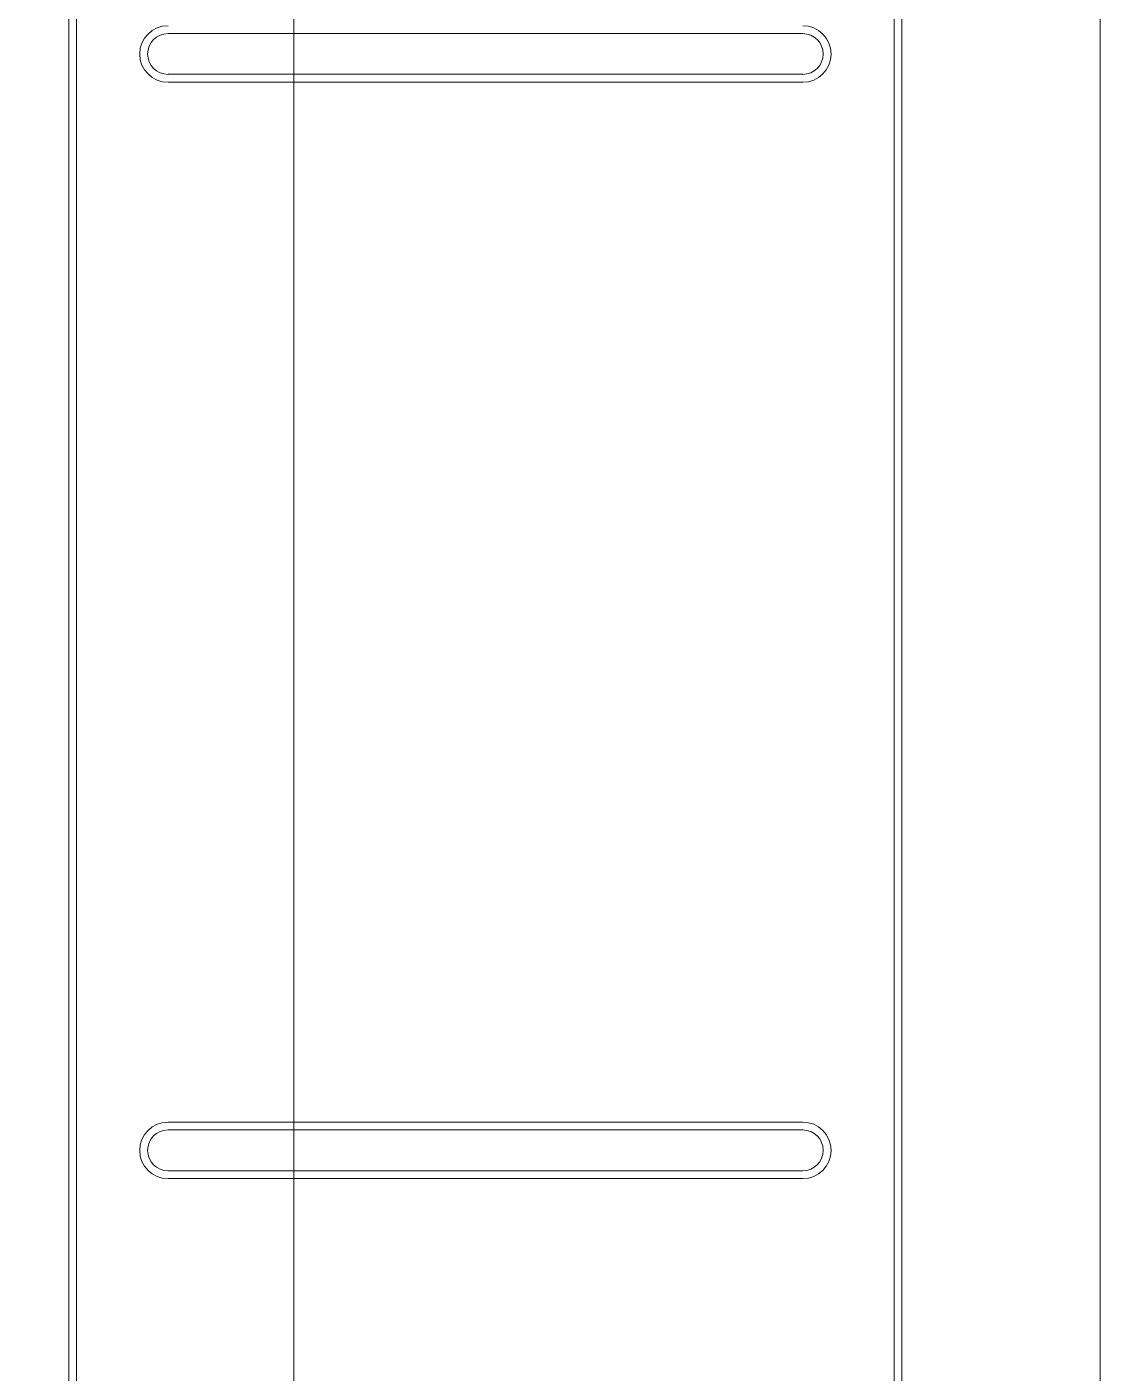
# Model space of a CAD drawing. Units: millimetres at full size, sheet at 1:30. Extents: x -17796 to 21385, y -23279 to 7734.
# Drawn here: x -3037 to -2897.9, y -21986.4 to -21813.5 of the extents above; entities that cross this region are included whole.
import ezdxf

# ---------------------------------------------------------------- set-up
doc = ezdxf.new("R2010")
doc.units = ezdxf.units.MM
doc.header["$LTSCALE"] = 30
for name, color, linetype, lineweight in [('2-1_', 7, 'Continuous', 9), ('E-C_境界線', 5, 'Continuous', 18), ('E-D_記号', 7, 'Continuous', 9)]:
    doc.layers.add(name, color=color, linetype=linetype, lineweight=lineweight)

# ---------------------------------------------------------------- blocks, each defined once
blk = doc.blocks.new('R')
at = {"layer": '2-1_'}
for p, q in [((-1522.35, -820.59), (-1522.35, -338.09)), ((-1654.71, -783.59), (-1654.71, -354.59)), ((-1653.74, -783.59), (-1653.74, -354.59)), ((-1548.76, -783.59), (-1548.76, -354.59)), ((-1547.79, -783.59), (-1547.79, -354.59)), ((-1641.99, -498.67), (-1560.51, -498.67)), ((-1641.99, -503.9), (-1560.51, -503.9)), ((-1641.99, -504.92), (-1560.51, -504.92)), ((-1641.99, -638.46), (-1560.51, -638.46)), ((-1641.99, -639.47), (-1560.51, -639.47)), ((-1641.99, -644.7), (-1560.51, -644.7)), ((-1641.99, -645.72), (-1560.51, -645.72))]:
    blk.add_line(p, q, dxfattribs=at)
for centre, radius, start, end in [((-1641.99, -501.29), 3.63, 90, 270), ((-1560.51, -501.29), 3.63, 270, 90), ((-1641.99, -501.29), 2.62, 90, 270), ((-1560.51, -501.29), 2.62, 270, 90), ((-1641.99, -642.09), 3.63, 90, 270), ((-1641.99, -642.09), 2.62, 90, 270), ((-1560.51, -642.09), 3.63, 270, 90), ((-1560.51, -642.09), 2.62, 270, 90)]:
    blk.add_arc(centre, radius, start, end, dxfattribs=at)

msp = doc.modelspace()

# ---------------------------------------------------------------- linework, layer by layer
at = {"layer": 'E-D_記号'}
for points in [[(-3002.71, -20036.77), (-3002.71, -22156.77), (-3592.71, -22156.77), (-3592.71, -20036.77)], [(-3002.71, -20036.77), (-3002.71, -22156.77), (-2412.71, -22156.77), (-2412.71, -20036.77)]]:
    msp.add_lwpolyline(points, close=True, dxfattribs=at)

# ---------------------------------------------------------------- block references
at = {"layer": 'E-C_境界線'}
msp.add_blockref('R', (-1376.85, -21315.73), dxfattribs=at)

doc.saveas('drawing.dxf')
